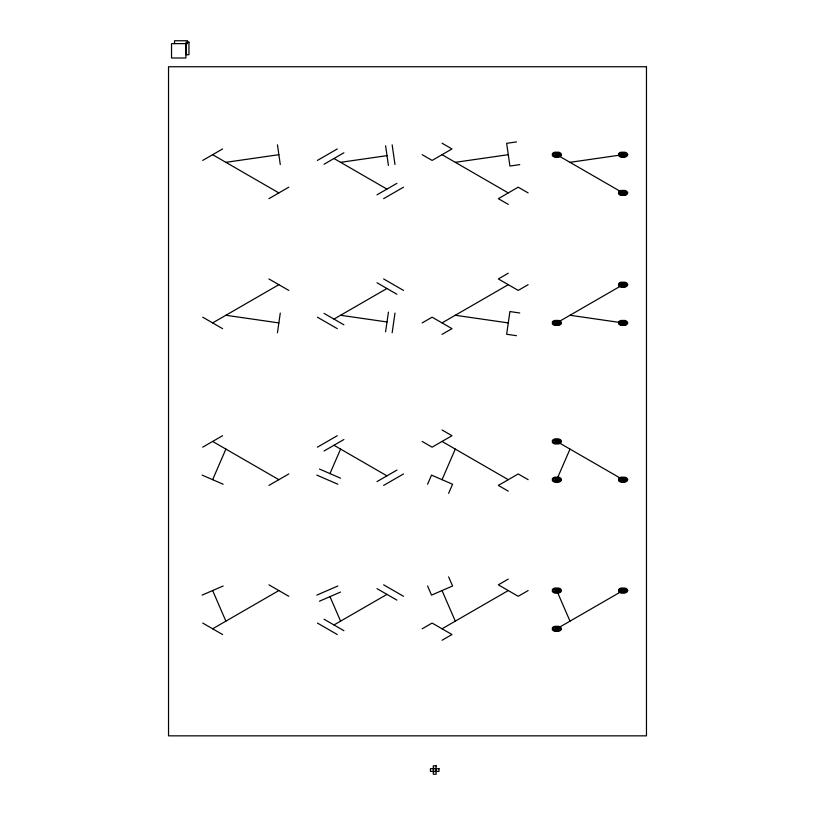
<?xml version="1.0" encoding="UTF-8"?>
<svg xmlns="http://www.w3.org/2000/svg" width="815" height="815" viewBox="0 0 815 815"><rect width="100%" height="100%" fill="white"/><g stroke="black" fill="none" stroke-linecap="round" stroke-linejoin="round"><path stroke-width="1.22" d="M277.446 332.754L280.279 313.072M385.597 331.807L388.429 312.125M392.158 332.754L394.98 313.072M212.644 479.678L225.887 449.085M329.973 473.596L340.589 449.085M427.58 484.232L431.522 475.114L452.57 484.232L448.627 493.35M442.046 479.678L455.29 449.085M556.747 479.678L570.001 449.085M202.711 160.423L222.577 148.951M317.412 160.423L337.278 148.951M324.034 164.243L343.899 152.772M268.93 198.656L288.795 187.185M377.009 194.826L396.885 183.355M383.631 198.656L403.507 187.185M212.644 322.913L278.862 284.68M333.967 319.093L386.952 288.5M202.711 447.18L222.577 435.709M422.18 322.913L432.113 317.178L451.979 328.649L442.046 334.384M508.275 273.208L498.342 278.944L518.208 290.415L528.14 284.68M442.046 322.913L508.275 284.68M317.412 447.18L337.278 435.709M324.034 451.001L343.899 439.53M268.93 485.414L288.795 473.943M556.747 322.913L622.976 284.68M377.009 481.584L396.885 470.112M383.631 485.414L403.507 473.943M212.644 628.793L278.862 590.559M333.967 624.962L386.952 594.38M422.18 628.793L432.113 623.057L451.979 634.528L442.046 640.264M508.275 579.088L498.342 584.824L518.208 596.295L528.14 590.559M442.046 628.793L508.275 590.559M556.747 628.793L622.976 590.559M202.12 595.113L223.167 585.995M316.821 595.113L337.868 585.995M319.449 601.195L340.507 592.077M225.887 162.328L278.862 154.687M340.589 162.328L387.013 155.634M516.476 141.912L506.645 143.328L509.905 166.036L519.736 164.62M455.29 162.328L508.275 154.687M570.001 162.328L622.976 154.687M433.305 768.514L436.117 768.514M433.305 771.561L436.117 771.561M570.001 315.273L622.976 322.913M519.736 312.98L509.905 311.564L506.645 334.272L516.476 335.688M455.29 315.273L508.275 322.913M340.589 315.273L387.013 321.966M225.887 315.273L278.862 322.913M319.449 469.043L340.507 478.161M316.821 475.114L337.868 484.232M202.12 475.114L223.167 484.232M556.747 154.687L622.976 192.921M442.046 143.216L451.979 148.951L432.113 160.423L422.18 154.687M528.14 192.921L518.208 187.185L498.342 198.656L508.275 204.392M442.046 154.687L508.275 192.921M333.967 158.507L386.952 189.09M212.644 154.687L278.862 192.921M383.631 278.944L403.507 290.415M377.009 282.764L396.885 294.235M556.747 441.445L622.976 479.678M268.93 278.944L288.795 290.415M324.034 313.357L343.899 324.828M317.412 317.178L337.278 328.649M442.046 429.974L451.979 435.709L432.113 447.18L422.18 441.445M528.14 479.678L518.208 473.943L498.342 485.414L508.275 491.15M442.046 441.445L508.275 479.678M202.711 317.178L222.577 328.649M333.967 445.265L386.952 475.848M212.644 441.445L278.862 479.678M383.631 584.824L403.507 596.295M377.009 588.644L396.885 600.115M268.93 584.824L288.795 596.295M324.034 619.227L343.899 630.698M317.412 623.057L337.278 634.528M202.711 623.057L222.577 634.528M556.747 590.559L570.001 621.142M448.627 576.877L452.57 585.995L431.522 595.113L427.58 585.995M442.046 590.559L455.29 621.142M329.973 596.631L340.589 621.142M212.644 590.559L225.887 621.142M392.158 144.846L394.98 164.528M385.597 145.793L388.429 165.465M277.446 144.846L280.279 164.528M436.168 768.688L436.168 771.387M185.871 43.653L185.871 57.987L171.527 57.987L171.527 43.653L187.532 43.613L187.532 40.75L174.532 40.75L174.532 43.613M557.684 154.687C555.626 156.612 555.626 152.751 557.684 154.687M558.621 154.687C554.506 158.548 554.495 150.826 558.621 154.687M559.559 154.687L559.416 155.217A2.18 2.18 0 0 1 558.733 155.828A3.209 3.209 0 0 1 557.878 156.174L555.626 156.174A3.209 3.209 0 0 1 554.76 155.828A2.048 2.048 0 0 1 554.129 155.247L554.129 154.117A2.048 2.048 0 0 1 554.76 153.536A3.209 3.209 0 0 1 555.626 153.189L557.878 153.189A3.209 3.209 0 0 1 558.733 153.536A2.048 2.048 0 0 1 559.375 154.117L559.559 154.687M560.496 154.687L560.312 155.39A2.903 2.903 0 0 1 559.396 156.215A4.279 4.279 0 0 1 558.255 156.674L555.249 156.674A4.279 4.279 0 0 1 554.098 156.215A2.73 2.73 0 0 1 553.253 155.441L553.253 153.933A2.73 2.73 0 0 1 554.098 153.159A4.279 4.279 0 0 1 555.249 152.7L558.255 152.7A4.279 4.279 0 0 1 559.396 153.159A2.73 2.73 0 0 1 560.251 153.933L560.496 154.687M561.433 154.687L561.199 155.573A3.627 3.627 0 0 1 560.068 156.592A5.348 5.348 0 0 1 558.632 157.163L554.872 157.163A5.348 5.348 0 0 1 553.436 156.592A3.413 3.413 0 0 1 552.376 155.624L552.376 153.74A3.413 3.413 0 0 1 553.436 152.772A5.348 5.348 0 0 1 554.872 152.201L558.632 152.201A5.348 5.348 0 0 1 560.068 152.772A3.413 3.413 0 0 1 561.127 153.74L561.433 154.687M557.684 322.913C555.626 324.849 555.626 320.988 557.684 322.913M558.621 322.913C554.506 326.774 554.495 319.052 558.621 322.913M559.559 322.913L559.416 323.443A2.18 2.18 0 0 1 558.733 324.064A3.209 3.209 0 0 1 557.878 324.401L555.626 324.401A3.209 3.209 0 0 1 554.76 324.064A2.048 2.048 0 0 1 554.129 323.484L554.129 322.353A2.048 2.048 0 0 1 554.76 321.772A3.209 3.209 0 0 1 555.626 321.426L557.878 321.426A3.209 3.209 0 0 1 558.733 321.772A2.048 2.048 0 0 1 559.375 322.353L559.559 322.913M560.496 322.913L560.312 323.626A2.903 2.903 0 0 1 559.396 324.441A4.279 4.279 0 0 1 558.255 324.9L555.249 324.9A4.279 4.279 0 0 1 554.098 324.441A2.73 2.73 0 0 1 553.253 323.667L553.253 322.159A2.73 2.73 0 0 1 554.098 321.385A4.279 4.279 0 0 1 555.249 320.927L558.255 320.927A4.279 4.279 0 0 1 559.396 321.385A2.73 2.73 0 0 1 560.251 322.159L560.496 322.913M561.433 322.913L561.199 323.799A3.627 3.627 0 0 1 560.068 324.828A5.348 5.348 0 0 1 558.632 325.399L554.872 325.399A5.348 5.348 0 0 1 553.436 324.828A3.413 3.413 0 0 1 552.376 323.861L552.376 321.966A3.413 3.413 0 0 1 553.436 320.998A5.348 5.348 0 0 1 554.872 320.438L558.632 320.438A5.348 5.348 0 0 1 560.068 320.998A3.413 3.413 0 0 1 561.127 321.966L561.433 322.913M623.913 154.687C621.855 156.612 621.845 152.751 623.913 154.687M624.85 154.687C620.724 158.548 620.724 150.826 624.85 154.687M625.788 154.687L625.645 155.217A2.18 2.18 0 0 1 624.962 155.828A3.209 3.209 0 0 1 624.107 156.174L621.845 156.174A3.209 3.209 0 0 1 620.989 155.828A2.048 2.048 0 0 1 620.347 155.247L620.347 154.117A2.048 2.048 0 0 1 620.989 153.536A3.209 3.209 0 0 1 621.845 153.189L624.107 153.189A3.209 3.209 0 0 1 624.962 153.536A2.048 2.048 0 0 1 625.604 154.117L625.788 154.687M626.725 154.687L626.531 155.39A2.903 2.903 0 0 1 625.625 156.215A4.279 4.279 0 0 1 624.484 156.674L621.468 156.674A4.279 4.279 0 0 1 620.327 156.215A2.73 2.73 0 0 1 619.471 155.441L619.471 153.933A2.73 2.73 0 0 1 620.327 153.159A4.279 4.279 0 0 1 621.468 152.7L624.484 152.7A4.279 4.279 0 0 1 625.625 153.159A2.73 2.73 0 0 1 626.48 153.933L626.725 154.687M627.662 154.687L627.418 155.573A3.627 3.627 0 0 1 626.287 156.592A5.348 5.348 0 0 1 624.861 157.163L621.091 157.163A5.348 5.348 0 0 1 619.665 156.592A3.413 3.413 0 0 1 618.595 155.624L618.595 153.74A3.413 3.413 0 0 1 619.665 152.772A5.348 5.348 0 0 1 621.091 152.201L624.861 152.201A5.348 5.348 0 0 1 626.287 152.772A3.413 3.413 0 0 1 627.356 153.74L627.662 154.687M623.913 192.921C621.855 194.846 621.845 190.985 623.913 192.921M557.684 441.445C555.626 443.37 555.626 439.509 557.684 441.445M624.85 192.921C620.724 196.782 620.724 189.06 624.85 192.921M558.621 441.445C554.506 445.306 554.495 437.584 558.621 441.445M625.788 192.921L625.645 193.45A2.18 2.18 0 0 1 624.962 194.062A3.209 3.209 0 0 1 624.107 194.408L621.845 194.408A3.209 3.209 0 0 1 620.989 194.062A2.048 2.048 0 0 1 620.347 193.481L620.347 192.35A2.048 2.048 0 0 1 620.989 191.77A3.209 3.209 0 0 1 621.845 191.433L624.107 191.433A3.209 3.209 0 0 1 624.962 191.77A2.048 2.048 0 0 1 625.604 192.35L625.788 192.921M559.559 441.445L559.416 441.974A2.18 2.18 0 0 1 558.733 442.586A3.209 3.209 0 0 1 557.878 442.932L555.626 442.932A3.209 3.209 0 0 1 554.76 442.586A2.048 2.048 0 0 1 554.129 442.005L554.129 440.874A2.048 2.048 0 0 1 554.76 440.294A3.209 3.209 0 0 1 555.626 439.947L557.878 439.947A3.209 3.209 0 0 1 558.733 440.294A2.048 2.048 0 0 1 559.375 440.874L559.559 441.445M626.725 192.921L626.531 193.624A2.903 2.903 0 0 1 625.625 194.449A4.279 4.279 0 0 1 624.484 194.907L621.468 194.907A4.279 4.279 0 0 1 620.327 194.449A2.73 2.73 0 0 1 619.471 193.675L619.471 192.167A2.73 2.73 0 0 1 620.327 191.393A4.279 4.279 0 0 1 621.468 190.934L624.484 190.934A4.279 4.279 0 0 1 625.625 191.393A2.73 2.73 0 0 1 626.48 192.167L626.725 192.921M560.496 441.445L560.312 442.148A2.903 2.903 0 0 1 559.396 442.973A4.279 4.279 0 0 1 558.255 443.431L555.249 443.431A4.279 4.279 0 0 1 554.098 442.973A2.73 2.73 0 0 1 553.253 442.199L553.253 440.691A2.73 2.73 0 0 1 554.098 439.917A4.279 4.279 0 0 1 555.249 439.458L558.255 439.458A4.279 4.279 0 0 1 559.396 439.917A2.73 2.73 0 0 1 560.251 440.691L560.496 441.445M627.662 192.921L627.418 193.807A3.627 3.627 0 0 1 626.287 194.826A5.348 5.348 0 0 1 624.861 195.396L621.091 195.396A5.348 5.348 0 0 1 619.665 194.826A3.413 3.413 0 0 1 618.595 193.858L618.595 191.973A3.413 3.413 0 0 1 619.665 191.005A5.348 5.348 0 0 1 621.091 190.435L624.861 190.435A5.348 5.348 0 0 1 626.287 191.005A3.413 3.413 0 0 1 627.356 191.973L627.662 192.921M561.433 441.445L561.199 442.331A3.627 3.627 0 0 1 560.058 443.35A5.348 5.348 0 0 1 558.632 443.92L554.872 443.92A5.348 5.348 0 0 1 553.436 443.35A3.413 3.413 0 0 1 552.376 442.382L552.376 440.497A3.413 3.413 0 0 1 553.436 439.53A5.348 5.348 0 0 1 554.872 438.959L558.632 438.959A5.348 5.348 0 0 1 560.058 439.53A3.413 3.413 0 0 1 561.127 440.497L561.433 441.445M557.684 479.678C555.626 481.604 555.626 477.743 557.684 479.678M558.621 479.678C554.506 483.54 554.495 475.817 558.621 479.678M559.559 479.678L559.416 480.208A2.18 2.18 0 0 1 558.733 480.819A3.209 3.209 0 0 1 557.878 481.166L555.626 481.166A3.209 3.209 0 0 1 554.76 480.819A2.048 2.048 0 0 1 554.129 480.239L554.129 479.108A2.048 2.048 0 0 1 554.76 478.527A3.209 3.209 0 0 1 555.626 478.191L557.878 478.191A3.209 3.209 0 0 1 558.733 478.527A2.048 2.048 0 0 1 559.375 479.108L559.559 479.678M560.496 479.678L560.312 480.381A2.903 2.903 0 0 1 559.396 481.207A4.279 4.279 0 0 1 558.255 481.665L555.249 481.665A4.279 4.279 0 0 1 554.098 481.207A2.73 2.73 0 0 1 553.253 480.432L553.253 478.925A2.73 2.73 0 0 1 554.098 478.15A4.279 4.279 0 0 1 555.249 477.692L558.255 477.692A4.279 4.279 0 0 1 559.396 478.15A2.73 2.73 0 0 1 560.251 478.925L560.496 479.678M561.433 479.678L561.199 480.565A3.627 3.627 0 0 1 560.058 481.584A5.348 5.348 0 0 1 558.632 482.154L554.872 482.154A5.348 5.348 0 0 1 553.436 481.584A3.413 3.413 0 0 1 552.376 480.616L552.376 478.731A3.413 3.413 0 0 1 553.436 477.763A5.348 5.348 0 0 1 554.872 477.193L558.632 477.193A5.348 5.348 0 0 1 560.058 477.763A3.413 3.413 0 0 1 561.127 478.731L561.433 479.678M623.913 284.68C621.855 286.615 621.845 282.754 623.913 284.68M624.85 284.68C620.724 288.541 620.724 280.818 624.85 284.68M625.788 284.68L625.645 285.209A2.18 2.18 0 0 1 624.962 285.831A3.209 3.209 0 0 1 624.107 286.167L621.845 286.167A3.209 3.209 0 0 1 620.989 285.831A2.048 2.048 0 0 1 620.347 285.25L620.347 284.109A2.048 2.048 0 0 1 620.989 283.528A3.209 3.209 0 0 1 621.845 283.192L624.107 283.192A3.209 3.209 0 0 1 624.962 283.528A2.048 2.048 0 0 1 625.604 284.109L625.788 284.68M626.725 284.68L626.531 285.393A2.903 2.903 0 0 1 625.625 286.208A4.279 4.279 0 0 1 624.484 286.666L621.468 286.666A4.279 4.279 0 0 1 620.327 286.208A2.73 2.73 0 0 1 619.471 285.433L619.471 283.926A2.73 2.73 0 0 1 620.327 283.151A4.279 4.279 0 0 1 621.468 282.693L624.484 282.693A4.279 4.279 0 0 1 625.625 283.151A2.73 2.73 0 0 1 626.48 283.926L626.725 284.68M627.662 284.68L627.418 285.566A3.627 3.627 0 0 1 626.287 286.595A5.348 5.348 0 0 1 624.861 287.165L621.091 287.165A5.348 5.348 0 0 1 619.665 286.595A3.413 3.413 0 0 1 618.595 285.627L618.595 283.732A3.413 3.413 0 0 1 619.665 282.764A5.348 5.348 0 0 1 621.091 282.194L624.861 282.194A5.348 5.348 0 0 1 626.287 282.764A3.413 3.413 0 0 1 627.356 283.732L627.662 284.68M623.913 322.913C621.855 324.849 621.845 320.988 623.913 322.913M624.85 322.913C620.724 326.774 620.724 319.052 624.85 322.913M625.788 322.913L625.645 323.443A2.18 2.18 0 0 1 624.962 324.064A3.209 3.209 0 0 1 624.107 324.401L621.845 324.401A3.209 3.209 0 0 1 620.989 324.064A2.048 2.048 0 0 1 620.347 323.484L620.347 322.353A2.048 2.048 0 0 1 620.989 321.772A3.209 3.209 0 0 1 621.845 321.426L624.107 321.426A3.209 3.209 0 0 1 624.962 321.772A2.048 2.048 0 0 1 625.604 322.353L625.788 322.913M626.725 322.913L626.531 323.626A2.903 2.903 0 0 1 625.625 324.441A4.279 4.279 0 0 1 624.484 324.9L621.468 324.9A4.279 4.279 0 0 1 620.327 324.441A2.73 2.73 0 0 1 619.471 323.667L619.471 322.159A2.73 2.73 0 0 1 620.327 321.385A4.279 4.279 0 0 1 621.468 320.927L624.484 320.927A4.279 4.279 0 0 1 625.625 321.385A2.73 2.73 0 0 1 626.48 322.159L626.725 322.913M627.662 322.913L627.418 323.799A3.627 3.627 0 0 1 626.287 324.828A5.348 5.348 0 0 1 624.861 325.399L621.091 325.399A5.348 5.348 0 0 1 619.665 324.828A3.413 3.413 0 0 1 618.595 323.861L618.595 321.966A3.413 3.413 0 0 1 619.665 320.998A5.348 5.348 0 0 1 621.091 320.438L624.861 320.438A5.348 5.348 0 0 1 626.287 320.998A3.413 3.413 0 0 1 627.356 321.966L627.662 322.913M557.684 590.559C555.626 592.485 555.626 588.624 557.684 590.559M558.621 590.559C554.506 594.42 554.495 586.698 558.621 590.559M559.559 590.559L559.416 591.089A2.18 2.18 0 0 1 558.733 591.7A3.209 3.209 0 0 1 557.878 592.047L555.626 592.047A3.209 3.209 0 0 1 554.76 591.7A2.048 2.048 0 0 1 554.129 591.12L554.129 589.989A2.048 2.048 0 0 1 554.76 589.408A3.209 3.209 0 0 1 555.626 589.062L557.878 589.062A3.209 3.209 0 0 1 558.733 589.408A2.048 2.048 0 0 1 559.375 589.989L559.559 590.559M560.496 590.559L560.312 591.262A2.903 2.903 0 0 1 559.396 592.087A4.279 4.279 0 0 1 558.255 592.546L555.249 592.546A4.279 4.279 0 0 1 554.098 592.087A2.73 2.73 0 0 1 553.253 591.313L553.253 589.795A2.73 2.73 0 0 1 554.098 589.021A4.279 4.279 0 0 1 555.249 588.573L558.255 588.573A4.279 4.279 0 0 1 559.396 589.021A2.73 2.73 0 0 1 560.251 589.795L560.496 590.559M561.433 590.559L561.199 591.435A3.627 3.627 0 0 1 560.058 592.464A5.348 5.348 0 0 1 558.632 593.035L554.872 593.035A5.348 5.348 0 0 1 553.436 592.464A3.413 3.413 0 0 1 552.376 591.496L552.376 589.612A3.413 3.413 0 0 1 553.436 588.644A5.348 5.348 0 0 1 554.872 588.073L558.632 588.073A5.348 5.348 0 0 1 560.058 588.644A3.413 3.413 0 0 1 561.127 589.612L561.433 590.559M557.684 628.793C555.626 630.718 555.626 626.857 557.684 628.793M558.621 628.793C554.506 632.654 554.495 624.932 558.621 628.793M559.559 628.793L559.416 629.323A2.18 2.18 0 0 1 558.733 629.934A3.209 3.209 0 0 1 557.878 630.28L555.626 630.28A3.209 3.209 0 0 1 554.76 629.934A2.048 2.048 0 0 1 554.129 629.353L554.129 628.222A2.048 2.048 0 0 1 554.76 627.642A3.209 3.209 0 0 1 555.626 627.306L557.878 627.306A3.209 3.209 0 0 1 558.733 627.642A2.048 2.048 0 0 1 559.375 628.222L559.559 628.793M560.496 628.793L560.312 629.496A2.903 2.903 0 0 1 559.396 630.321A4.279 4.279 0 0 1 558.255 630.779L555.249 630.779A4.279 4.279 0 0 1 554.098 630.321A2.73 2.73 0 0 1 553.253 629.547L553.253 628.039A2.73 2.73 0 0 1 554.098 627.265A4.279 4.279 0 0 1 555.249 626.806L558.255 626.806A4.279 4.279 0 0 1 559.396 627.265A2.73 2.73 0 0 1 560.251 628.039L560.496 628.793M561.433 628.793L561.199 629.679A3.627 3.627 0 0 1 560.058 630.698A5.348 5.348 0 0 1 558.632 631.268L554.872 631.268A5.348 5.348 0 0 1 553.436 630.698A3.413 3.413 0 0 1 552.376 629.73L552.376 627.845A3.413 3.413 0 0 1 553.436 626.878A5.348 5.348 0 0 1 554.872 626.307L558.632 626.307A5.348 5.348 0 0 1 560.058 626.878A3.413 3.413 0 0 1 561.127 627.845L561.433 628.793M623.913 479.678C621.855 481.604 621.845 477.743 623.913 479.678M624.85 479.678C620.724 483.54 620.724 475.817 624.85 479.678M625.788 479.678L625.645 480.208A2.18 2.18 0 0 1 624.962 480.819A3.209 3.209 0 0 1 624.107 481.166L621.845 481.166A3.209 3.209 0 0 1 620.989 480.819A2.048 2.048 0 0 1 620.347 480.239L620.347 479.108A2.048 2.048 0 0 1 620.989 478.527A3.209 3.209 0 0 1 621.845 478.191L624.107 478.191A3.209 3.209 0 0 1 624.962 478.527A2.048 2.048 0 0 1 625.604 479.108L625.788 479.678M626.725 479.678L626.531 480.381A2.903 2.903 0 0 1 625.625 481.207A4.279 4.279 0 0 1 624.484 481.665L621.468 481.665A4.279 4.279 0 0 1 620.327 481.207A2.73 2.73 0 0 1 619.471 480.432L619.471 478.925A2.73 2.73 0 0 1 620.327 478.15A4.279 4.279 0 0 1 621.468 477.692L624.484 477.692A4.279 4.279 0 0 1 625.625 478.15A2.73 2.73 0 0 1 626.48 478.925L626.725 479.678M627.662 479.678L627.418 480.565A3.627 3.627 0 0 1 626.287 481.584A5.348 5.348 0 0 1 624.861 482.154L621.091 482.154A5.348 5.348 0 0 1 619.665 481.584A3.413 3.413 0 0 1 618.595 480.616L618.595 478.731A3.413 3.413 0 0 1 619.665 477.763A5.348 5.348 0 0 1 621.091 477.193L624.861 477.193A5.348 5.348 0 0 1 626.287 477.763A3.413 3.413 0 0 1 627.356 478.731L627.662 479.678M623.913 590.559C621.855 592.485 621.845 588.624 623.913 590.559M624.85 590.559C620.724 594.42 620.724 586.698 624.85 590.559M625.788 590.559L625.645 591.089A2.18 2.18 0 0 1 624.962 591.7A3.209 3.209 0 0 1 624.107 592.047L621.845 592.047A3.209 3.209 0 0 1 620.989 591.7A2.048 2.048 0 0 1 620.347 591.12L620.347 589.989A2.048 2.048 0 0 1 620.989 589.408A3.209 3.209 0 0 1 621.845 589.062L624.107 589.062A3.209 3.209 0 0 1 624.962 589.408A2.048 2.048 0 0 1 625.604 589.989L625.788 590.559M626.725 590.559L626.531 591.262A2.903 2.903 0 0 1 625.625 592.087A4.279 4.279 0 0 1 624.484 592.546L621.468 592.546A4.279 4.279 0 0 1 620.327 592.087A2.73 2.73 0 0 1 619.471 591.313L619.471 589.795A2.73 2.73 0 0 1 620.327 589.021A4.279 4.279 0 0 1 621.468 588.573L624.484 588.573A4.279 4.279 0 0 1 625.625 589.021A2.73 2.73 0 0 1 626.48 589.795L626.725 590.559M627.662 590.559L627.418 591.435A3.627 3.627 0 0 1 626.287 592.464A5.348 5.348 0 0 1 624.861 593.035L621.091 593.035A5.348 5.348 0 0 1 619.665 592.464A3.413 3.413 0 0 1 618.595 591.496L618.595 589.612A3.413 3.413 0 0 1 619.665 588.644A5.348 5.348 0 0 1 621.091 588.073L624.861 588.073A5.348 5.348 0 0 1 626.287 588.644A3.413 3.413 0 0 1 627.356 589.612L627.662 590.559M188.958 42.186L186.095 42.186L186.095 54.737L188.958 54.737L188.958 42.186M646.468 66.748L168.532 66.748L168.532 735.843L646.468 735.843L646.468 66.748M436.117 765.825L433.305 765.825L433.305 774.25L436.117 774.25L436.117 765.825M438.99 768.688L430.432 768.688L430.432 771.387L438.99 771.387L438.99 768.688"/></g></svg>
